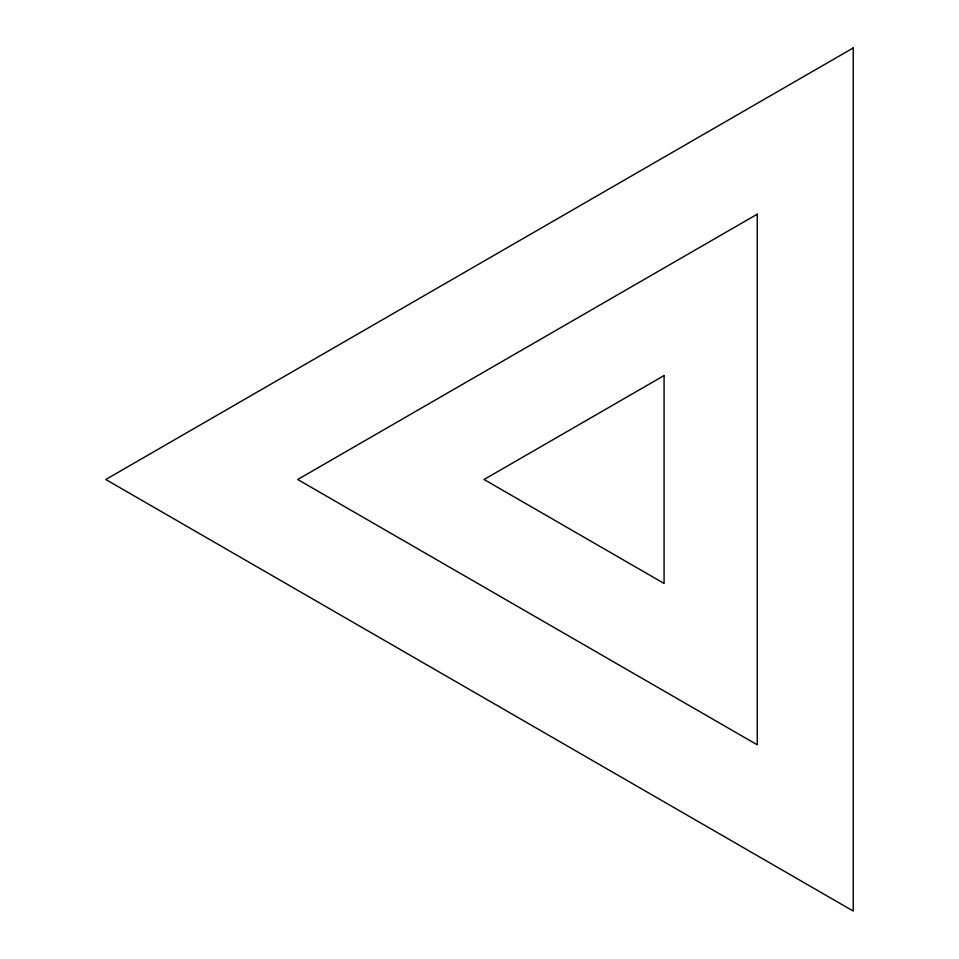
<?xml version="1.0" encoding="UTF-8"?>
<svg xmlns="http://www.w3.org/2000/svg" width="959" height="959" viewBox="0 0 959 959"><rect width="100%" height="100%" fill="white"/><g stroke="black" fill="none" stroke-linecap="round" stroke-linejoin="round"><path stroke-width="1.44" d="M853.234 47.95L105.766 479.5L853.234 911.05L853.234 47.95M757.262 214.181L297.71 479.5L757.262 744.819L757.262 214.181M664.084 375.556L484.055 479.5L664.084 583.444L664.084 375.556"/></g></svg>
